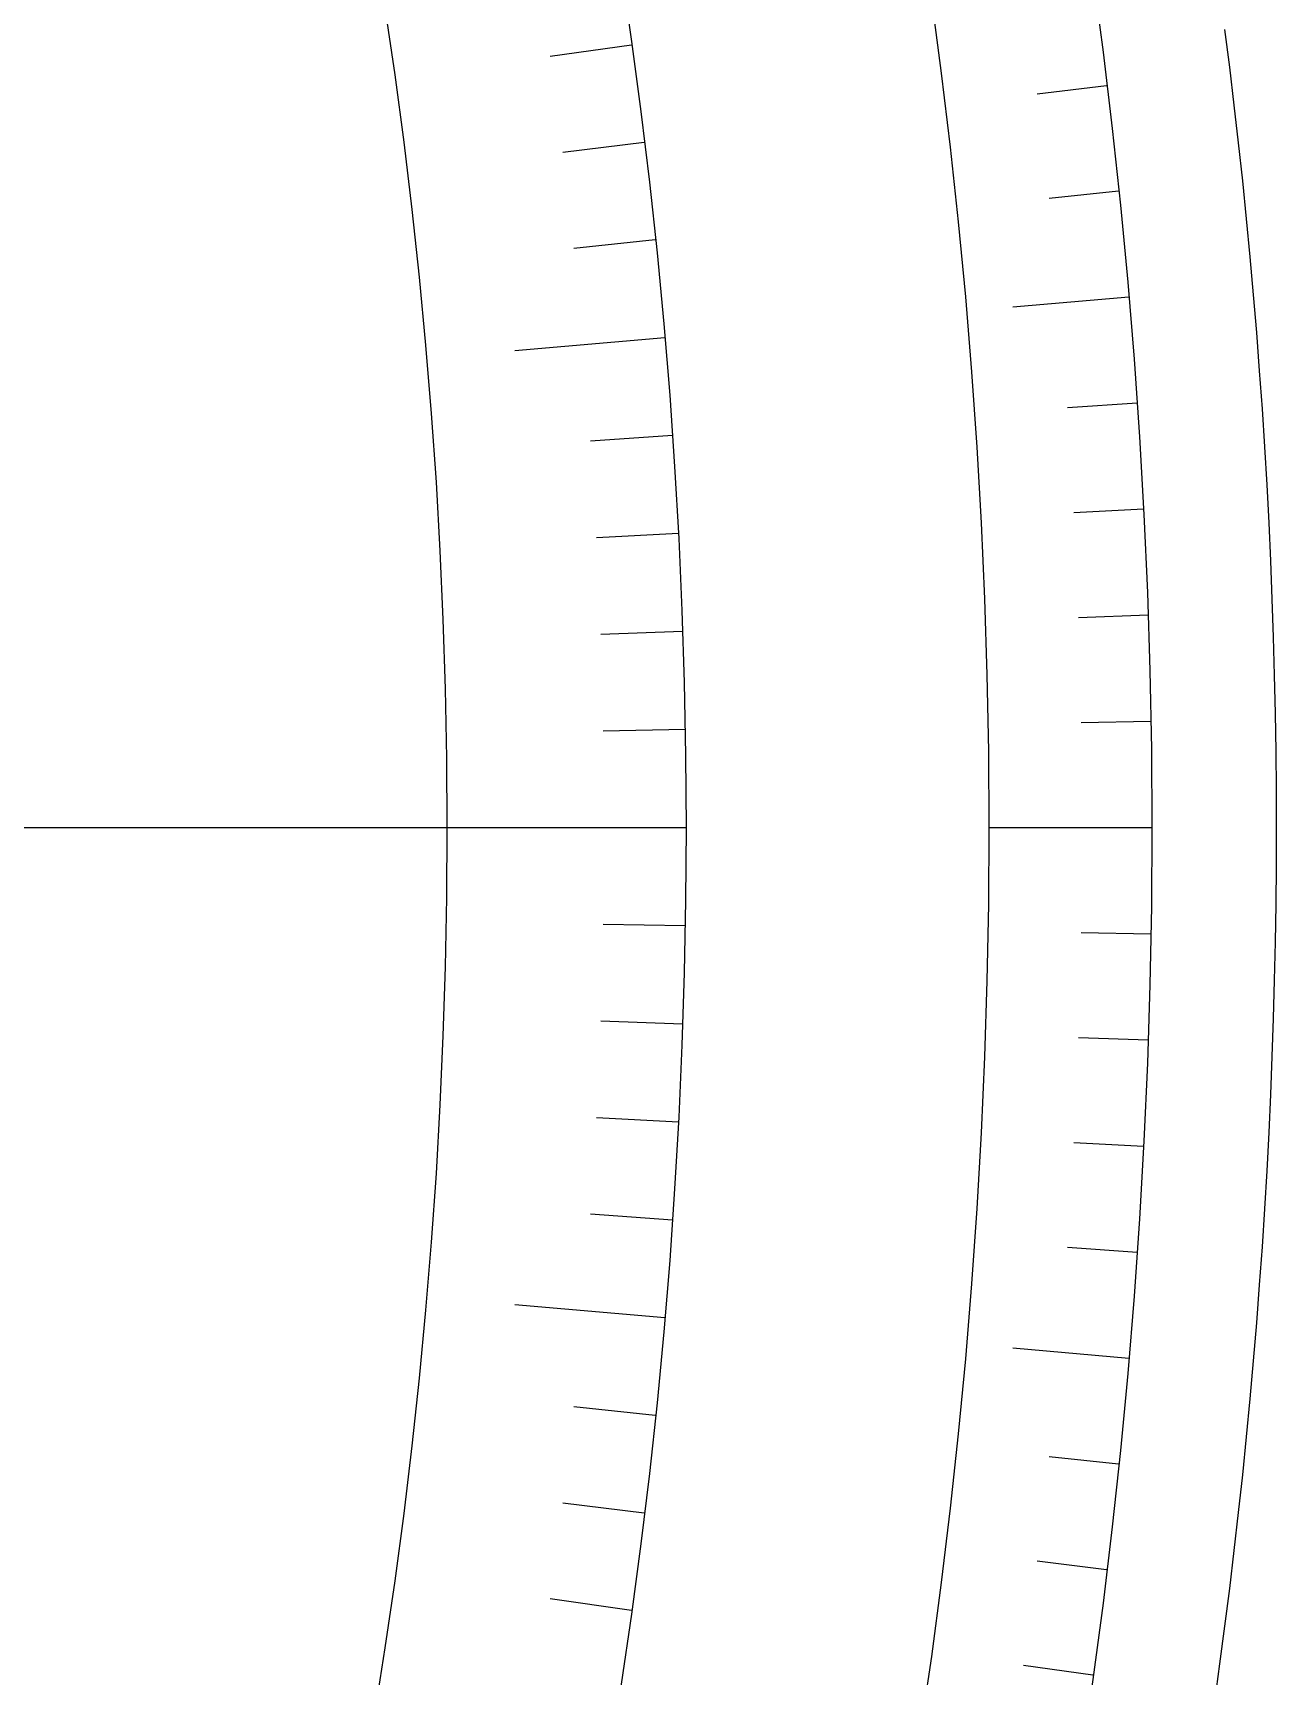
# Model space of a CAD drawing. Header units: millimetres. Extents: x -76 to 76, y -76 to 98.
# Drawn here: x 60.79 to 76, y -10.38 to 9.72 of the extents above; entities that cross this region are included whole.
import ezdxf

# ---------------------------------------------------------------- set-up
doc = ezdxf.new("R2010")
doc.units = ezdxf.units.MM
for name, color, linetype in [('CUT_OUTER', 1, 'Continuous'), ('ENGRAVE', 7, 'Continuous'), ('ENGRAVE_FINE', 8, 'Continuous')]:
    doc.layers.add(name, color=color, linetype=linetype)

msp = doc.modelspace()

# ---------------------------------------------------------------- linework, layer by layer
at = {"layer": 'CUT_OUTER'}
msp.add_lwpolyline([(75.3699, 9.7659), (75.4284, 9.3032), (75.4841, 8.8402), (75.5369, 8.3769), (75.5869, 7.9132), (75.634, 7.4493), (75.6783, 6.9851), (75.7198, 6.5206), (75.7583, 6.0559), (75.7941, 5.5909), (75.827, 5.1257), (75.857, 4.6604), (75.8841, 4.1948), (75.9085, 3.7291), (75.9299, 3.2633), (75.9485, 2.7973), (75.9642, 2.3313), (75.9771, 1.8651), (75.9871, 1.3989), (75.9943, 0.9326), (75.9986, 0.4663), (76, 0), (75.9986, -0.4663), (75.9943, -0.9326), (75.9871, -1.3989), (75.9771, -1.8651), (75.9642, -2.3313), (75.9485, -2.7973), (75.9299, -3.2633), (75.9085, -3.7291), (75.8841, -4.1948), (75.857, -4.6604), (75.827, -5.1257), (75.7941, -5.5909), (75.7583, -6.0559), (75.7198, -6.5206), (75.6783, -6.9851), (75.634, -7.4493), (75.5869, -7.9132), (75.5369, -8.3769), (75.4841, -8.8402), (75.4284, -9.3032), (75.3699, -9.7659), (75.3086, -10.2281), (75.2444, -10.69)], dxfattribs=at)
at = {"layer": 'ENGRAVE'}
for points in [[(74.1966, 6.4914), (72.777, 6.3672)], [(68.5183, 5.9946), (66.6861, 5.8343)], [(68.78, 0), (60.42, 0)], [(74.48, 0), (72.485, 0)], [(68.5183, -5.9946), (66.6861, -5.8343)], [(74.1966, -6.4914), (72.777, -6.3672)]]:
    msp.add_lwpolyline(points, dxfattribs=at)
for radius in [74.48, 74.48, 72.485, 68.78, 68.78, 65.854]:
    msp.add_circle((0, 0), radius, dxfattribs=at)
at = {"layer": 'ENGRAVE_FINE'}
for points in [[(68.1106, 9.5723), (67.1172, 9.4327)], [(73.9248, 9.0768), (73.0762, 8.9726)], [(68.2673, 8.3822), (67.2716, 8.2599)], [(74.072, 7.7853), (73.2217, 7.6959)], [(68.4032, 7.1895), (67.4055, 7.0846)], [(74.2986, 5.1955), (73.4457, 5.1358)], [(68.6125, 4.7979), (67.6117, 4.7279)], [(74.3779, 3.898), (73.5241, 3.8532)], [(68.6857, 3.5997), (67.6839, 3.5472)], [(74.4346, 2.5993), (73.5801, 2.5695)], [(68.7381, 2.4004), (67.7355, 2.3654)], [(74.4687, 1.2999), (73.6138, 1.2849)], [(68.7695, 1.2004), (67.7665, 1.1829)], [(68.7695, -1.2004), (67.7665, -1.1829)], [(74.4687, -1.2999), (73.6138, -1.2849)], [(68.7381, -2.4004), (67.7355, -2.3654)], [(74.4346, -2.5993), (73.5801, -2.5695)], [(68.6857, -3.5997), (67.6839, -3.5472)], [(74.3779, -3.898), (73.5241, -3.8532)], [(68.6125, -4.7979), (67.6117, -4.7279)], [(74.2986, -5.1955), (73.4457, -5.1358)], [(68.4032, -7.1895), (67.4055, -7.0846)], [(74.072, -7.7853), (73.2217, -7.6959)], [(68.2673, -8.3822), (67.2716, -8.2599)], [(73.9248, -9.0768), (73.0762, -8.9726)], [(68.1106, -9.5723), (67.1172, -9.4327)], [(73.7552, -10.3656), (72.9085, -10.2466)]]:
    msp.add_lwpolyline(points, dxfattribs=at)

doc.saveas('drawing.dxf')
